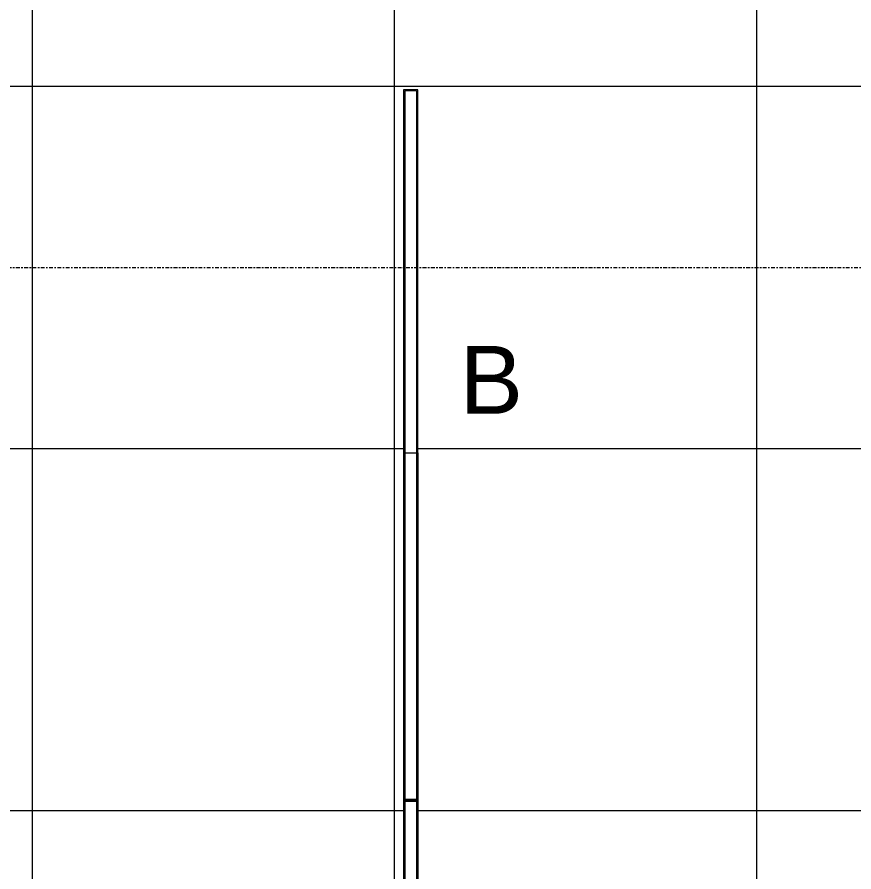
# Model space of a CAD drawing. Header units: inches. Extents: x 1808 to 3386, y -164 to 1857.
# Drawn here: x 2130.6 to 2186.1, y 1743.6 to 1800.2 of the extents above; entities that cross this region are included whole.
import ezdxf

# ---------------------------------------------------------------- set-up
doc = ezdxf.new("R2010")
doc.units = ezdxf.units.IN
doc.header["$MEASUREMENT"] = 0
doc.linetypes.add('Center 1_4_', pattern=[0.53125, 0.25, -0.09375, 0.09375, -0.09375])
for name, color, linetype, lineweight in [('A-CLNG-PATT', 13, 'Continuous', 18), ('A-DETL-CNTR', 5, 'Center 1_4_', 9), ('E-LITE-EQPM', 33, 'Continuous', 9), ('E-LITE-EQPM-IDEN', 33, 'Continuous', 9)]:
    doc.layers.add(name, color=color, linetype=linetype, lineweight=lineweight)
doc.styles.add('Arial', font='arial.ttf', dxfattribs={"height": 4.5})

# ---------------------------------------------------------------- blocks, each defined once
blk = doc.blocks.new('TBARLED SMARTLIGHT 15-16_DIFFUSING 2_ and 4_ - 4_ 15_16 - Diffusing Lens-V10-Level MEZ RCP')
at = {"layer": 'E-LITE-EQPM'}
for p, q in [((-0.472, 23.562), (0.472, 23.562)), ((-0.472, -0.484), (-0.472, 23.562)), ((-0.383, 23.5), (0.383, 23.5)), ((-0.383, -23.5), (-0.383, 23.5)), ((0.383, -23.5), (0.383, 23.5)), ((0.472, 23.562), (0.472, -0.484)), ((-0.472, -0.484), (-0.386, -0.484)), ((-0.472, -23.516), (-0.472, -0.484)), ((0.472, -0.484), (-0.472, -0.484)), ((-0.386, -23.516), (-0.386, -0.484)), ((0.386, -0.484), (0.472, -0.484)), ((0.386, -23.516), (0.386, -0.484)), ((0.472, -23.516), (0.472, -0.484)), ((-0.386, -23.516), (-0.472, -23.516)), ((-0.472, -23.516), (0.472, -23.516)), ((-0.472, -23.563), (-0.472, -23.516)), ((0.472, -23.563), (-0.472, -23.563)), ((0.383, -23.5), (-0.383, -23.5)), ((0.472, -23.516), (0.386, -23.516)), ((0.472, -23.516), (0.472, -23.563))]:
    blk.add_line(p, q, dxfattribs=at)
blk = doc.blocks.new('TBARLED SMARTLIGHT 15-16_DIFFUSING 2_ and 4_ - 4_ 15_16 - Diffusing Lens-7688373-Level MEZ RCP')
at = {"layer": 'E-LITE-EQPM'}
for p, q in [((-0.472, 23.563), (0.472, 23.563)), ((-0.472, 23.516), (-0.472, 23.563)), ((-0.472, 23.516), (-0.386, 23.516)), ((-0.472, 0.484), (-0.472, 23.516)), ((0.472, 23.516), (-0.472, 23.516)), ((-0.386, 0.484), (-0.386, 23.516)), ((-0.383, 23.5), (0.383, 23.5)), ((-0.383, -23.5), (-0.383, 23.5)), ((0.383, -23.5), (0.383, 23.5)), ((0.386, 23.516), (0.472, 23.516)), ((0.386, 0.484), (0.386, 23.516)), ((0.472, 23.563), (0.472, 23.516)), ((0.472, 0.484), (0.472, 23.516)), ((-0.386, 0.484), (-0.472, 0.484)), ((-0.472, 0.484), (0.472, 0.484)), ((-0.472, -23.562), (-0.472, 0.484)), ((0.472, 0.484), (0.386, 0.484)), ((0.472, 0.484), (0.472, -23.562)), ((0.472, -23.562), (-0.472, -23.562)), ((0.383, -23.5), (-0.383, -23.5))]:
    blk.add_line(p, q, dxfattribs=at)

msp = doc.modelspace()

# ---------------------------------------------------------------- hatches: boundary and pattern name
at = {"layer": 'A-CLNG-PATT'}
h = msp.add_hatch(dxfattribs=at)
h.set_pattern_fill('FP_51', color=256, style=0, pattern_type=2)
h.set_pattern_definition([(180, (2155.63, 1771.63), (3e-15, 24), []), (90, (2155.63, 1771.63), (24, -1e-15), [])])
h.paths.add_polyline_path([(2059.629, 1675.63), (2323.629, 1675.63), (2323.629, 1819.63), (2059.629, 1819.63), (2059.629, 1692.31)], flags=0)
h.paths.add_polyline_path([(2300.329, 1701.245), (2300.239, 1701.245), (2300.239, 1795.401), (2301.184, 1795.401), (2301.184, 1701.245), (2301.094, 1701.245)], flags=0)
h.paths.add_polyline_path([(2084.434, 1701.245), (2083.489, 1701.245), (2083.489, 1795.401), (2084.434, 1795.401), (2084.434, 1721.347)], flags=0)
h.paths.add_polyline_path([(2156.239, 1701.245), (2156.239, 1795.401), (2157.184, 1795.401), (2157.184, 1701.245), (2156.329, 1701.245)], flags=0)
h.paths.add_polyline_path([(2229.094, 1701.245), (2228.239, 1701.245), (2228.239, 1795.401), (2229.184, 1795.401), (2229.184, 1701.245)], flags=0)

# ---------------------------------------------------------------- linework, layer by layer
at = {"layer": 'A-DETL-CNTR'}
msp.add_line((2006.254, 1783.63), (2371.379, 1783.63), dxfattribs=at)

# ---------------------------------------------------------------- block references
at = {"layer": 'E-LITE-EQPM', "extrusion": (0, 0, -1), "rotation": 180}
for name, p in [('TBARLED SMARTLIGHT 15-16_DIFFUSING 2_ and 4_ - 4_ 15_16 - Diffusing Lens-7688373-Level MEZ RCP', (-2156.711, 1771.839)), ('TBARLED SMARTLIGHT 15-16_DIFFUSING 2_ and 4_ - 4_ 15_16 - Diffusing Lens-V10-Level MEZ RCP', (-2156.711, 1724.808))]:
    msp.add_blockref(name, p, dxfattribs=at)

# ---------------------------------------------------------------- texts
at = {"layer": 'E-LITE-EQPM-IDEN', "insert": (2159.963, 1778.434), "char_height": 4.5, "width": 5.151, "attachment_point": 1, "style": 'Arial'}
msp.add_mtext('B', dxfattribs=at)

doc.saveas('drawing.dxf')
